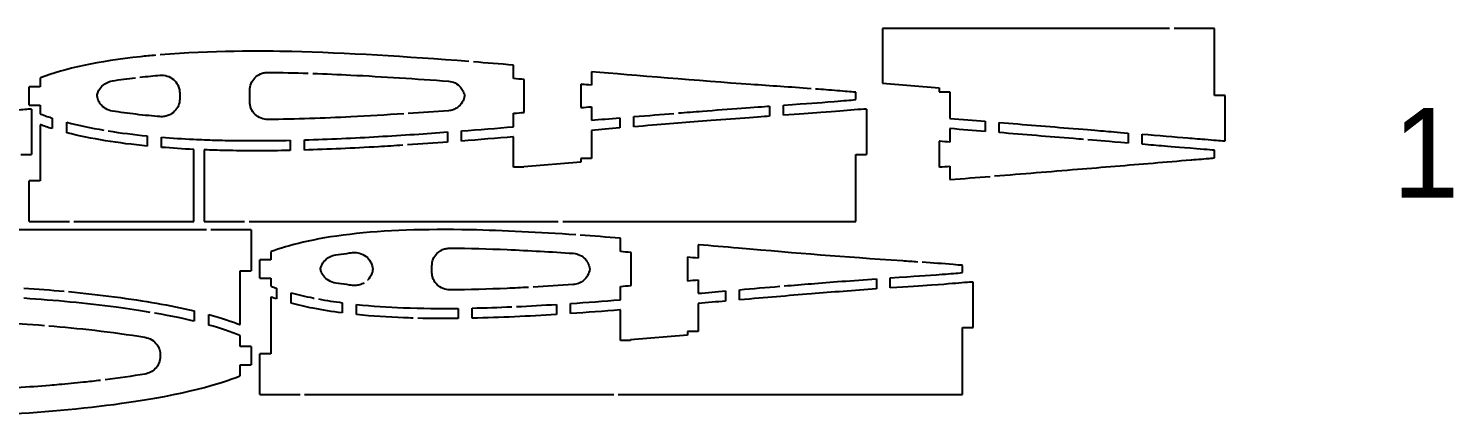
# Model space of a CAD drawing. Header units: millimetres. Extents: x -769 to 745, y -600 to 149.
# Drawn here: x 427 to 745, y -594 to -507.8 of the extents above; entities that cross this region are included whole.
import ezdxf

# ---------------------------------------------------------------- set-up
doc = ezdxf.new("R2010")
doc.units = ezdxf.units.MM
doc.header["$MEASUREMENT"] = 0

msp = doc.modelspace()

# ---------------------------------------------------------------- linework, layer by layer
for p, q in [((681.65, -507.75), (617.56, -507.75)), ((617.56, -507.75), (617.56, -520)), ((691.65, -507.75), (682.65, -507.75)), ((691.65, -522.75), (691.65, -507.75)), ((535.28, -518.95), (535.28, -515.94)), ((552.62, -517.4), (552.62, -520.42)), ((427.16, -524.88), (427.16, -520.76)), ((429.66, -520.76), (427.16, -520.76)), ((429.66, -518.8), (429.66, -520.76)), ((476.41, -524.15), (476.41, -521.5)), ((537.66, -526.5), (537.66, -519.15)), ((550.24, -520.21), (550.24, -525.43)), ((617.56, -520), (630.26, -521.04)), ((630.26, -521.04), (630.26, -521.87)), ((460.76, -522.13), (460.76, -523.52)), ((611.63, -523.65), (611.63, -522)), ((630.26, -521.87), (632.64, -521.87)), ((632.64, -521.87), (632.64, -527.85)), ((694.03, -522.75), (691.65, -522.75)), ((694.03, -532.88), (694.03, -522.75)), ((427.16, -524.88), (429.66, -524.88)), ((427.66, -525.76), (427.66, -535.88)), ((429.66, -524.88), (429.66, -526.84)), ((432.3, -527.77), (432.3, -530.13)), ((535.28, -529.7), (535.28, -526.69)), ((552.62, -525.23), (552.62, -528.24)), ((558.96, -527.71), (558.96, -529.98)), ((562.08, -529.72), (562.08, -527.45)), ((592.39, -525.1), (592.39, -527.36)), ((595.51, -527.14), (595.51, -524.87)), ((614.01, -525.76), (614.01, -535.88)), ((429.66, -529.25), (429.66, -541.76)), ((435.57, -531.04), (435.57, -528.71)), ((520.55, -530.87), (520.55, -533.13)), ((523.67, -532.9), (523.67, -530.63)), ((552.62, -530.51), (552.62, -536.76)), ((632.64, -530.12), (632.64, -533.13)), ((640.54, -528.49), (640.54, -530.76)), ((643.66, -531.01), (643.66, -528.75)), ((453.5, -531.74), (453.5, -534.02)), ((456.7, -534.3), (456.7, -532.03)), ((485.42, -532.73), (485.42, -535)), ((488.58, -534.91), (488.58, -532.65)), ((535.28, -538.76), (535.28, -531.97)), ((630.26, -532.93), (630.26, -538.7)), ((672.41, -531.1), (672.41, -533.37)), ((675.53, -533.62), (675.53, -531.35)), ((425.28, -535.88), (427.66, -535.88)), ((463.93, -550.88), (463.93, -534.77)), ((466.25, -534.87), (466.25, -550.88)), ((550.24, -536.76), (550.24, -537.6)), ((552.62, -536.76), (550.24, -536.76)), ((611.63, -535.88), (614.01, -535.88)), ((611.63, -550.88), (611.63, -535.88)), ((691.65, -536.67), (691.65, -534.95)), ((537.54, -538.76), (535.28, -538.76)), ((550.24, -537.6), (537.54, -538.64)), ((537.54, -538.64), (537.54, -538.76)), ((632.64, -538.5), (632.64, -541.51)), ((427.16, -550.88), (427.16, -541.76)), ((429.66, -541.76), (427.16, -541.76)), ((466.74, -552.76), (412.67, -552.76)), ((427.16, -550.88), (436.16, -550.88)), ((437.16, -550.88), (463.93, -550.88)), ((466.25, -550.88), (475.25, -550.88)), ((476.74, -552.76), (467.74, -552.76)), ((476.25, -550.88), (545.25, -550.88)), ((476.74, -552.76), (476.74, -561.88)), ((546.25, -550.88), (611.63, -550.88)), ((559.1, -557.6), (559.1, -554.59)), ((576.45, -556.04), (576.45, -559.06)), ((481.13, -559.41), (478.62, -559.41)), ((478.62, -563.53), (478.62, -559.41)), ((481.13, -557.62), (481.13, -559.41)), ((561.49, -565.16), (561.49, -557.79)), ((574.07, -558.85), (574.07, -564.1)), ((474.23, -573.9), (474.23, -561.88)), ((474.23, -561.88), (476.74, -561.88)), ((517.05, -562.2), (517.05, -560.75)), ((635.45, -562.29), (635.45, -560.66)), ((478.62, -563.53), (481.13, -563.53)), ((481.13, -563.53), (481.13, -565.33)), ((482.35, -565.77), (482.35, -568.15)), ((559.1, -568.36), (559.1, -565.35)), ((576.45, -563.89), (576.45, -566.9)), ((616.22, -563.66), (616.22, -565.92)), ((619.34, -565.71), (619.34, -563.45)), ((637.84, -574.53), (637.84, -564.41)), ((481.13, -567.74), (481.13, -580.41)), ((485.62, -569.11), (485.62, -566.77)), ((497.05, -569), (497.05, -571.29)), ((547.97, -571.43), (547.97, -569.17)), ((576.45, -569.17), (576.45, -575.41)), ((582.57, -566.37), (582.57, -568.64)), ((585.69, -568.37), (585.69, -566.1)), ((463.97, -570.84), (463.97, -573.14)), ((467.23, -573.99), (467.23, -571.66)), ((500.25, -571.66), (500.25, -569.38)), ((522.87, -570.26), (522.87, -572.52)), ((526.03, -572.47), (526.03, -570.2)), ((544.85, -569.37), (544.85, -571.64)), ((559.1, -577.41), (559.1, -570.62)), ((576.45, -575.41), (574.07, -575.41)), ((574.07, -575.41), (574.07, -576.25)), ((635.45, -589.53), (635.45, -574.53)), ((635.45, -574.53), (637.84, -574.53)), ((474.23, -578.76), (474.23, -576.32)), ((561.37, -577.41), (559.1, -577.41)), ((574.07, -576.25), (561.37, -577.29)), ((561.37, -577.29), (561.37, -577.41)), ((456.42, -580.6), (456.42, -581.05)), ((476.74, -578.76), (474.23, -578.76)), ((476.74, -578.76), (476.74, -582.88)), ((481.13, -580.41), (478.62, -580.41)), ((478.62, -589.53), (478.62, -580.41)), ((474.23, -585.33), (474.23, -582.88)), ((474.23, -582.88), (476.74, -582.88)), ((478.62, -589.53), (487.62, -589.53)), ((488.62, -589.53), (557.62, -589.53)), ((558.62, -589.53), (635.45, -589.53))]:
    msp.add_line(p, q)
for points, knots in [([(455.4, -513.73), (454.27, -513.83), (453.13, -513.94), (452.01, -514.06), (442.68, -515.07), (435.05, -516.73), (429.7, -518.79), (429.69, -518.79), (429.68, -518.8), (429.66, -518.8)], [23.175731, 23.175731, 23.175731, 23.175731, 23.616206, 23.616206, 23.616206, 27.257589, 27.257589, 27.257589, 27.266336, 27.266336, 27.266336, 27.266336]), ([(525.31, -515.14), (511.29, -514.06), (497.86, -513.2), (485.76, -512.93), (479.23, -512.78), (467.87, -512.69), (456.4, -513.64)], [10.31506, 10.31506, 10.31506, 10.31506, 18.585002, 18.585002, 18.585002, 23.046587, 23.046587, 23.046587, 23.046587]), ([(456.36, -518.2), (456.9, -518.15), (457.44, -518.21), (457.95, -518.37), (458.47, -518.54), (458.94, -518.8), (459.35, -519.14), (459.75, -519.48), (460.08, -519.89), (460.32, -520.35), (460.47, -520.62), (460.58, -520.92), (460.65, -521.22), (460.72, -521.52), (460.76, -521.82), (460.76, -522.13)], [0, 0, 0, 0, 0.1643373, 0.1643373, 0.1643373, 0.3275323, 0.3275323, 0.3275323, 0.4867574, 0.4867574, 0.4867574, 0.5811918, 0.5811918, 0.5811918, 0.6753306, 0.6753306, 0.6753306, 0.6753306]), ([(476.41, -521.5), (476.41, -521), (476.51, -520.5), (476.7, -520.03), (476.89, -519.56), (477.18, -519.14), (477.53, -518.77), (477.89, -518.4), (478.33, -518.11), (478.8, -517.9), (479.06, -517.79), (479.34, -517.7), (479.62, -517.65), (479.9, -517.59), (480.18, -517.56), (480.47, -517.57)], [0, 0, 0, 0, 0.1533357, 0.1533357, 0.1533357, 0.3080533, 0.3080533, 0.3080533, 0.4658953, 0.4658953, 0.4658953, 0.5525105, 0.5525105, 0.5525105, 0.6392846, 0.6392846, 0.6392846, 0.6392846]), ([(490.46, -517.79), (493.33, -517.89), (496.17, -518.01), (498.96, -518.15), (506.13, -518.51), (513.55, -519), (520.74, -519.53)], [1.390129, 1.390129, 1.390129, 1.390129, 2.234154, 2.234154, 2.234154, 4.405959, 4.405959, 4.405959, 4.405959]), ([(535.28, -515.94), (535.26, -515.94), (535.24, -515.94), (535.22, -515.94), (532.23, -515.69), (529.25, -515.45), (526.3, -515.22)], [8.3726, 8.3726, 8.3726, 8.3726, 8.383247, 8.383247, 8.383247, 10.119217, 10.119217, 10.119217, 10.119217]), ([(601.66, -521.21), (597.01, -520.86), (592.61, -520.57), (588.22, -520.26), (576.75, -519.43), (562.05, -518.21), (552.68, -517.41), (552.66, -517.41), (552.64, -517.41), (552.62, -517.4)], [1.222159, 1.222159, 1.222159, 1.222159, 2.38255, 2.38255, 2.38255, 5.417999, 5.417999, 5.417999, 5.425026, 5.425026, 5.425026, 5.425026]), ([(442.34, -522.82), (442.38, -522.51), (442.47, -522.2), (442.59, -521.9), (442.78, -521.43), (443.06, -521.01), (443.41, -520.65), (443.72, -520.33), (444.08, -520.06), (444.48, -519.86), (444.88, -519.65), (445.31, -519.51), (445.76, -519.44)], [0.0515407, 0.0515407, 0.0515407, 0.0515407, 0.149589, 0.149589, 0.149589, 0.3026007, 0.3026007, 0.3026007, 0.4382996, 0.4382996, 0.4382996, 0.5755546, 0.5755546, 0.5755546, 0.5755546]), ([(520.74, -519.53), (521.25, -519.57), (521.76, -519.7), (522.22, -519.93), (522.68, -520.16), (523.09, -520.48), (523.42, -520.87), (523.67, -521.14), (523.87, -521.45), (524.02, -521.78), (524.18, -522.11), (524.29, -522.46), (524.35, -522.82)], [0, 0, 0, 0, 0.1566047, 0.1566047, 0.1566047, 0.3130708, 0.3130708, 0.3130708, 0.4250632, 0.4250632, 0.4250632, 0.5360544, 0.5360544, 0.5360544, 0.5360544]), ([(537.66, -519.15), (537.64, -519.15), (537.62, -519.15), (537.6, -519.15), (536.82, -519.08), (536.05, -519.02), (535.28, -518.95)], [4.5786205, 4.5786205, 4.5786205, 4.5786205, 4.5845912, 4.5845912, 4.5845912, 4.8379626, 4.8379626, 4.8379626, 4.8379626]), ([(552.62, -520.42), (551.82, -520.35), (551.08, -520.29), (550.56, -520.24), (550.47, -520.23), (550.38, -520.23), (550.3, -520.22), (550.28, -520.22), (550.26, -520.21), (550.24, -520.21)], [3.9153511, 3.9153511, 3.9153511, 3.9153511, 4.17793, 4.17793, 4.17793, 4.2235695, 4.2235695, 4.2235695, 4.2354356, 4.2354356, 4.2354356, 4.2354356]), ([(611.63, -522), (611.61, -522), (611.59, -522), (611.57, -521.99), (610.42, -521.91), (609.22, -521.81), (607.46, -521.66), (605.82, -521.53), (604.22, -521.4), (602.65, -521.28)], [0.3238735, 0.3238735, 0.3238735, 0.3238735, 0.3306237, 0.3306237, 0.3306237, 0.7497284, 0.7497284, 0.7497284, 1.1393897, 1.1393897, 1.1393897, 1.1393897]), ([(445.76, -526.2), (445.21, -526.12), (444.68, -525.92), (444.2, -525.63), (443.75, -525.35), (443.35, -524.99), (443.03, -524.55), (442.8, -524.23), (442.62, -523.87), (442.49, -523.49), (442.42, -523.27), (442.37, -523.05), (442.34, -522.82)], [0, 0, 0, 0, 0.1698167, 0.1698167, 0.1698167, 0.333173, 0.333173, 0.333173, 0.4552889, 0.4552889, 0.4552889, 0.5249255, 0.5249255, 0.5249255, 0.5249255]), ([(460.76, -523.52), (460.76, -524.02), (460.66, -524.51), (460.47, -524.98), (460.28, -525.45), (460, -525.88), (459.64, -526.24), (459.28, -526.61), (458.84, -526.91), (458.36, -527.12), (458.05, -527.26), (457.72, -527.36), (457.38, -527.41), (457.04, -527.47), (456.7, -527.48), (456.36, -527.45)], [0, 0, 0, 0, 0.1525669, 0.1525669, 0.1525669, 0.3075385, 0.3075385, 0.3075385, 0.4668077, 0.4668077, 0.4668077, 0.5706761, 0.5706761, 0.5706761, 0.6746848, 0.6746848, 0.6746848, 0.6746848]), ([(480.47, -528.08), (479.93, -528.09), (479.4, -527.99), (478.91, -527.79), (478.42, -527.59), (477.97, -527.31), (477.59, -526.94), (477.22, -526.58), (476.93, -526.15), (476.73, -525.68), (476.62, -525.44), (476.54, -525.18), (476.49, -524.93), (476.44, -524.67), (476.41, -524.41), (476.41, -524.15)], [0, 0, 0, 0, 0.1623822, 0.1623822, 0.1623822, 0.3228793, 0.3228793, 0.3228793, 0.4799978, 0.4799978, 0.4799978, 0.5599358, 0.5599358, 0.5599358, 0.6397737, 0.6397737, 0.6397737, 0.6397737]), ([(524.35, -522.82), (524.26, -523.33), (524.08, -523.81), (523.82, -524.24), (523.55, -524.68), (523.2, -525.06), (522.79, -525.37), (522.49, -525.58), (522.16, -525.76), (521.82, -525.89), (521.47, -526.01), (521.11, -526.09), (520.74, -526.12)], [0.0009768, 0.0009768, 0.0009768, 0.0009768, 0.1561003, 0.1561003, 0.1561003, 0.3123289, 0.3123289, 0.3123289, 0.4246593, 0.4246593, 0.4246593, 0.5370092, 0.5370092, 0.5370092, 0.5370092]), ([(595.51, -524.87), (601.44, -524.45), (602.72, -524.37), (606.82, -524.04), (609.06, -523.86), (610.27, -523.75), (611.57, -523.65), (611.59, -523.65), (611.61, -523.65), (611.63, -523.65)], [0.071415, 0.071415, 0.071415, 0.071415, 1.965195, 1.965195, 1.965195, 3.001052, 3.001052, 3.001052, 3.015885, 3.015885, 3.015885, 3.015885]), ([(427.66, -525.76), (427.64, -525.76), (427.61, -525.76), (427.59, -525.76), (426.85, -525.81), (425.63, -525.9), (424.33, -526), (421.37, -526.22), (419.1, -526.45), (409.16, -527.19)], [0.0329925, 0.0329925, 0.0329925, 0.0329925, 0.0367632, 0.0367632, 0.0367632, 0.1673373, 0.1673373, 0.1673373, 0.4641221, 0.4641221, 0.4641221, 0.4641221]), ([(429.66, -526.84), (429.68, -526.85), (429.69, -526.85), (429.7, -526.86), (430.73, -527.25), (431.65, -527.56), (432.3, -527.77)], [0.3387486, 0.3387486, 0.3387486, 0.3387486, 0.3434066, 0.3434066, 0.3434066, 0.7177198, 0.7177198, 0.7177198, 0.7177198]), ([(456.36, -527.45), (454.8, -527.32), (452.99, -527.15), (451, -526.92), (449.26, -526.72), (447.5, -526.48), (445.76, -526.2)], [0.3187718, 0.3187718, 0.3187718, 0.3187718, 0.5833486, 0.5833486, 0.5833486, 0.8145357, 0.8145357, 0.8145357, 0.8145357]), ([(510.77, -526.81), (506.81, -527.07), (502.85, -527.3), (498.96, -527.5), (492.93, -527.8), (486.63, -528.02), (480.47, -528.08)], [1.343035, 1.343035, 1.343035, 1.343035, 2.501896, 2.501896, 2.501896, 4.298444, 4.298444, 4.298444, 4.298444]), ([(535.28, -526.69), (536.09, -526.63), (536.91, -526.56), (537.6, -526.5), (537.62, -526.5), (537.64, -526.5), (537.66, -526.5)], [1.21031233, 1.21031233, 1.21031233, 1.21031233, 1.30408894, 1.30408894, 1.30408894, 1.306581, 1.306581, 1.306581, 1.306581]), ([(550.24, -525.43), (550.26, -525.43), (550.28, -525.43), (550.3, -525.43), (551.12, -525.36), (551.78, -525.3), (552.5, -525.24), (552.54, -525.24), (552.58, -525.24), (552.62, -525.23)], [1.3007472, 1.3007472, 1.3007472, 1.3007472, 1.3127786, 1.3127786, 1.3127786, 1.7669989, 1.7669989, 1.7669989, 1.792173, 1.792173, 1.792173, 1.792173]), ([(552.62, -528.24), (552.64, -528.24), (552.66, -528.24), (552.68, -528.24), (554.64, -528.07), (556.73, -527.89), (558.96, -527.71)], [3.3070063, 3.3070063, 3.3070063, 3.3070063, 3.3133852, 3.3133852, 3.3133852, 3.8903735, 3.8903735, 3.8903735, 3.8903735]), ([(592.39, -527.36), (589.9, -527.53), (582.45, -528.08), (577.39, -528.47), (572.42, -528.86), (567.95, -529.23), (562.08, -529.72)], [0.0394949, 0.0394949, 0.0394949, 0.0394949, 0.3156307, 0.3156307, 0.3156307, 0.5866444, 0.5866444, 0.5866444, 0.5866444]), ([(572.04, -526.63), (573.81, -526.49), (575.56, -526.35), (577.39, -526.21), (583.12, -525.76), (589.94, -525.27), (592.39, -525.1)], [1.327439, 1.327439, 1.327439, 1.327439, 1.992835, 1.992835, 1.992835, 4.079169, 4.079169, 4.079169, 4.079169]), ([(614.01, -525.76), (613.99, -525.76), (613.96, -525.76), (613.94, -525.76), (613.35, -525.8), (612.38, -525.86), (611.27, -525.94), (609.3, -526.09), (607.12, -526.3), (603.85, -526.54), (601.38, -526.73), (598.84, -526.9), (595.51, -527.14)], [0.0264453, 0.0264453, 0.0264453, 0.0264453, 0.0291008, 0.0291008, 0.0291008, 0.1031338, 0.1031338, 0.1031338, 0.2354883, 0.2354883, 0.2354883, 0.3349906, 0.3349906, 0.3349906, 0.3349906]), ([(632.64, -527.85), (632.66, -527.85), (632.68, -527.85), (632.7, -527.85), (635.31, -528.07), (637.93, -528.28), (640.54, -528.49)], [1.557831, 1.557831, 1.557831, 1.557831, 1.5633611, 1.5633611, 1.5633611, 2.3501345, 2.3501345, 2.3501345, 2.3501345]), ([(432.3, -530.13), (431.32, -529.83), (430.48, -529.54), (429.74, -529.28), (429.72, -529.27), (429.69, -529.26), (429.66, -529.25)], [0.0149251, 0.0149251, 0.0149251, 0.0149251, 0.3277649, 0.3277649, 0.3277649, 0.3391789, 0.3391789, 0.3391789, 0.3391789]), ([(453.5, -534.02), (450.27, -533.7), (447.2, -533.31), (444.19, -532.82), (441.15, -532.32), (438.38, -531.75), (435.57, -531.04)], [0.069098, 0.069098, 0.069098, 0.069098, 1.048958, 1.048958, 1.048958, 2.035285, 2.035285, 2.035285, 2.035285]), ([(488.58, -532.65), (493.92, -532.49), (499.75, -532.21), (505.1, -531.9), (510.46, -531.59), (515.97, -531.21), (520.55, -530.87)], [0.086967, 0.086967, 0.086967, 0.086967, 1.674482, 1.674482, 1.674482, 3.262042, 3.262042, 3.262042, 3.262042]), ([(523.67, -530.63), (527.49, -530.34), (531.6, -530.01), (535.22, -529.71), (535.24, -529.71), (535.26, -529.71), (535.28, -529.7)], [0.224903, 0.224903, 0.224903, 0.224903, 1.325235, 1.325235, 1.325235, 1.330813, 1.330813, 1.330813, 1.330813]), ([(558.96, -529.98), (556.74, -530.16), (554.67, -530.34), (552.67, -530.51), (552.65, -530.51), (552.64, -530.51), (552.62, -530.51)], [0.1582335, 0.1582335, 0.1582335, 0.1582335, 0.849829, 0.849829, 0.849829, 0.856164, 0.856164, 0.856164, 0.856164]), ([(640.54, -530.76), (637.93, -530.55), (635.32, -530.33), (632.71, -530.12), (632.69, -530.12), (632.66, -530.12), (632.64, -530.12)], [0.1096252, 0.1096252, 0.1096252, 0.1096252, 0.8954161, 0.8954161, 0.8954161, 0.9019252, 0.9019252, 0.9019252, 0.9019252]), ([(643.66, -528.75), (649.16, -529.19), (654.65, -529.64), (660.15, -530.09), (666.88, -530.64), (667.27, -530.67), (672.41, -531.1)], [0.049533, 0.049533, 0.049533, 0.049533, 1.703749, 1.703749, 1.703749, 3.731319, 3.731319, 3.731319, 3.731319]), ([(662.45, -532.55), (661.79, -532.49), (661.06, -532.43), (660.2, -532.36), (654.69, -531.91), (649.17, -531.46), (643.66, -531.01)], [1.710966, 1.710966, 1.710966, 1.710966, 2.001869, 2.001869, 2.001869, 3.871007, 3.871007, 3.871007, 3.871007]), ([(466.31, -532.6), (467.86, -532.66), (469.39, -532.71), (470.9, -532.74), (475.33, -532.83), (480.06, -532.84), (485.42, -532.73)], [1.020678, 1.020678, 1.020678, 1.020678, 1.482607, 1.482607, 1.482607, 2.838741, 2.838741, 2.838741, 2.838741]), ([(510.58, -533.83), (508.77, -533.95), (506.95, -534.06), (505.14, -534.17), (499.51, -534.49), (493.75, -534.76), (488.58, -534.91)], [1.13492, 1.13492, 1.13492, 1.13492, 1.617432, 1.617432, 1.617432, 3.118635, 3.118635, 3.118635, 3.118635]), ([(535.28, -531.97), (535.25, -531.97), (535.23, -531.97), (535.21, -531.98), (531.63, -532.27), (527.52, -532.6), (523.67, -532.9)], [2.7408097, 2.7408097, 2.7408097, 2.7408097, 2.7461288, 2.7461288, 2.7461288, 3.6270354, 3.6270354, 3.6270354, 3.6270354]), ([(632.64, -533.13), (631.92, -533.07), (631.14, -533), (630.33, -532.94), (630.31, -532.94), (630.28, -532.93), (630.26, -532.93)], [0.0203277, 0.0203277, 0.0203277, 0.0203277, 0.2334925, 0.2334925, 0.2334925, 0.2391297, 0.2391297, 0.2391297, 0.2391297]), ([(675.53, -531.35), (679.14, -531.66), (682.84, -531.96), (685.75, -532.2), (686.68, -532.28), (689.26, -532.49), (689.51, -532.51), (691.68, -532.69), (692.64, -532.77), (693.97, -532.87), (693.99, -532.88), (694.01, -532.88), (694.03, -532.88)], [0.022505, 0.022505, 0.022505, 0.022505, 1.108237, 1.108237, 1.108237, 1.458374, 1.458374, 1.458374, 4.48275, 4.48275, 4.48275, 4.532154, 4.532154, 4.532154, 4.532154]), ([(691.65, -534.95), (691.63, -534.95), (691.61, -534.95), (691.6, -534.95), (691, -534.9), (690.28, -534.84), (689.3, -534.76), (680.25, -534.02), (679.45, -533.95), (675.53, -533.62)], [0.342321, 0.342321, 0.342321, 0.342321, 0.348539, 0.348539, 0.348539, 0.551056, 0.551056, 0.551056, 2.41449, 2.41449, 2.41449, 2.41449]), ([(463.93, -534.77), (463.91, -534.77), (463.89, -534.77), (463.87, -534.77), (461.47, -534.65), (459.1, -534.5), (456.7, -534.3)], [2.446366, 2.446366, 2.446366, 2.446366, 2.453128, 2.453128, 2.453128, 3.3069141, 3.3069141, 3.3069141, 3.3069141]), ([(485.42, -535), (480.27, -535.11), (475.45, -535.1), (470.85, -535.01), (469.31, -534.97), (467.8, -534.93), (466.31, -534.87), (466.29, -534.87), (466.27, -534.87), (466.25, -534.87)], [0.08727, 0.08727, 0.08727, 0.08727, 1.644435, 1.644435, 1.644435, 2.165663, 2.165663, 2.165663, 2.172955, 2.172955, 2.172955, 2.172955]), ([(642.61, -540.7), (648.78, -540.2), (654.95, -539.69), (661.12, -539.19), (666.74, -538.73), (672.35, -538.27), (677.96, -537.8), (680.79, -537.57), (683.62, -537.33), (686.45, -537.1), (686.69, -537.08), (689.58, -536.84), (690.07, -536.8), (690.65, -536.76), (691.15, -536.72), (691.6, -536.68), (691.61, -536.68), (691.63, -536.68), (691.65, -536.67)], [2.557208, 2.557208, 2.557208, 2.557208, 4.414756, 4.414756, 4.414756, 6.103882, 6.103882, 6.103882, 6.956086, 6.956086, 6.956086, 7.028724, 7.028724, 7.028724, 7.113456, 7.113456, 7.113456, 7.116945, 7.116945, 7.116945, 7.116945]), ([(630.26, -538.7), (630.28, -538.69), (630.31, -538.69), (630.33, -538.69), (631.14, -538.62), (631.92, -538.56), (632.64, -538.5)], [1.0616273, 1.0616273, 1.0616273, 1.0616273, 1.0670033, 1.0670033, 1.0670033, 1.2702915, 1.2702915, 1.2702915, 1.2702915]), ([(632.64, -541.51), (632.66, -541.51), (632.69, -541.51), (632.71, -541.51), (635.68, -541.26), (638.64, -541.02), (641.61, -540.78)], [1.5572072, 1.5572072, 1.5572072, 1.5572072, 1.5637164, 1.5637164, 1.5637164, 2.4572076, 2.4572076, 2.4572076, 2.4572076]), ([(549.13, -553.85), (540.95, -553.29), (533.06, -552.88), (525.58, -552.73), (515.45, -552.53), (506.56, -552.81), (498.74, -553.73), (490.6, -554.68), (484.95, -556.18), (481.16, -557.6), (481.15, -557.61), (481.14, -557.61), (481.13, -557.62)], [6.114228, 6.114228, 6.114228, 6.114228, 7.738289, 7.738289, 7.738289, 9.939448, 9.939448, 9.939448, 12.231198, 12.231198, 12.231198, 12.239072, 12.239072, 12.239072, 12.239072]), ([(559.1, -554.59), (559.09, -554.59), (559.07, -554.59), (559.05, -554.59), (556.04, -554.35), (553.07, -554.13), (550.13, -553.92)], [5.4628532, 5.4628532, 5.4628532, 5.4628532, 5.4664223, 5.4664223, 5.4664223, 6.0483066, 6.0483066, 6.0483066, 6.0483066]), ([(625.48, -559.91), (624.35, -559.83), (623.23, -559.76), (622.1, -559.68), (608.18, -558.76), (599.33, -558.02), (585.43, -556.82), (582.44, -556.57), (579.47, -556.31), (576.51, -556.05), (576.49, -556.05), (576.47, -556.05), (576.45, -556.04)], [1.001769, 1.001769, 1.001769, 1.001769, 1.211752, 1.211752, 1.211752, 3.801322, 3.801322, 3.801322, 4.357293, 4.357293, 4.357293, 4.361379, 4.361379, 4.361379, 4.361379]), ([(492.17, -561.47), (492.22, -561.24), (492.28, -561.01), (492.38, -560.78), (492.57, -560.32), (492.85, -559.9), (493.2, -559.54), (493.51, -559.21), (493.88, -558.95), (494.28, -558.74), (494.68, -558.54), (495.12, -558.4), (495.57, -558.33)], [0.0762714, 0.0762714, 0.0762714, 0.0762714, 0.149589, 0.149589, 0.149589, 0.302601, 0.302601, 0.302601, 0.4393813, 0.4393813, 0.4393813, 0.5777338, 0.5777338, 0.5777338, 0.5777338]), ([(495.57, -558.33), (496.4, -558.2), (497.24, -558.08), (498.07, -557.98), (498.48, -557.92), (498.9, -557.87), (499.31, -557.82)], [0.3560688, 0.3560688, 0.3560688, 0.3560688, 0.6074864, 0.6074864, 0.6074864, 0.7336883, 0.7336883, 0.7336883, 0.7336883]), ([(499.31, -557.82), (499.85, -557.76), (500.39, -557.8), (500.91, -557.95), (501.43, -558.09), (501.92, -558.34), (502.34, -558.67), (502.75, -558.99), (503.1, -559.39), (503.36, -559.85), (503.52, -560.14), (503.64, -560.45), (503.73, -560.77), (503.79, -561), (503.83, -561.23), (503.85, -561.47)], [0, 0, 0, 0, 0.1642599, 0.1642599, 0.1642599, 0.3277501, 0.3277501, 0.3277501, 0.4874598, 0.4874598, 0.4874598, 0.5887022, 0.5887022, 0.5887022, 0.6615103, 0.6615103, 0.6615103, 0.6615103]), ([(517.05, -560.75), (517.05, -560.25), (517.14, -559.75), (517.33, -559.28), (517.53, -558.81), (517.81, -558.38), (518.17, -558.02), (518.53, -557.65), (518.96, -557.36), (519.44, -557.15), (519.7, -557.04), (519.97, -556.95), (520.24, -556.9), (520.52, -556.84), (520.8, -556.81), (521.08, -556.81)], [0, 0, 0, 0, 0.1533359, 0.1533359, 0.1533359, 0.3080575, 0.3080575, 0.3080575, 0.4659047, 0.4659047, 0.4659047, 0.5517112, 0.5517112, 0.5517112, 0.637674, 0.637674, 0.637674, 0.637674]), ([(521.08, -556.81), (525.34, -556.84), (529.64, -556.96), (533.84, -557.14), (538.72, -557.35), (543.7, -557.64), (548.6, -557.97)], [0.407578, 0.407578, 0.407578, 0.407578, 1.671973, 1.671973, 1.671973, 3.141279, 3.141279, 3.141279, 3.141279]), ([(548.6, -557.97), (549.11, -558.01), (549.61, -558.14), (550.07, -558.37), (550.53, -558.6), (550.95, -558.91), (551.29, -559.3), (551.55, -559.6), (551.77, -559.94), (551.94, -560.31), (552.1, -560.68), (552.2, -561.07), (552.25, -561.47)], [0, 0, 0, 0, 0.1566083, 0.1566083, 0.1566083, 0.31308, 0.31308, 0.31308, 0.4363916, 0.4363916, 0.4363916, 0.5590129, 0.5590129, 0.5590129, 0.5590129]), ([(561.49, -557.79), (561.47, -557.79), (561.45, -557.79), (561.43, -557.78), (560.66, -557.72), (559.89, -557.66), (559.1, -557.6)], [5.2814214, 5.2814214, 5.2814214, 5.2814214, 5.2878773, 5.2878773, 5.2878773, 5.5582729, 5.5582729, 5.5582729, 5.5582729]), ([(576.45, -559.06), (575.65, -558.99), (574.88, -558.92), (574.13, -558.85), (574.11, -558.85), (574.09, -558.85), (574.07, -558.85)], [5.196247, 5.196247, 5.196247, 5.196247, 5.5921821, 5.5921821, 5.5921821, 5.6036804, 5.6036804, 5.6036804, 5.6036804]), ([(495.57, -564.62), (495.02, -564.53), (494.49, -564.34), (494.01, -564.05), (493.55, -563.78), (493.15, -563.41), (492.83, -562.98), (492.59, -562.65), (492.41, -562.29), (492.28, -561.91), (492.24, -561.76), (492.2, -561.62), (492.17, -561.47)], [0, 0, 0, 0, 0.1698679, 0.1698679, 0.1698679, 0.3333294, 0.3333294, 0.3333294, 0.4564707, 0.4564707, 0.4564707, 0.5023824, 0.5023824, 0.5023824, 0.5023824]), ([(503.85, -561.47), (503.82, -561.88), (503.72, -562.28), (503.57, -562.66), (503.38, -563.13), (503.09, -563.56), (502.74, -563.92), (502.74, -563.92), (502.74, -563.92), (502.74, -563.92)], [0.0280712, 0.0280712, 0.0280712, 0.0280712, 0.1525776, 0.1525776, 0.1525776, 0.3076016, 0.3076016, 0.3076016, 0.3076761, 0.3076761, 0.3076761, 0.3076761]), ([(521.08, -566.13), (520.55, -566.13), (520.02, -566.03), (519.53, -565.83), (519.04, -565.64), (518.59, -565.34), (518.22, -564.98), (517.85, -564.61), (517.56, -564.18), (517.35, -563.71), (517.25, -563.47), (517.18, -563.22), (517.12, -562.97), (517.07, -562.71), (517.05, -562.46), (517.05, -562.2)], [0, 0, 0, 0, 0.1623778, 0.1623778, 0.1623778, 0.3228513, 0.3228513, 0.3228513, 0.479942, 0.479942, 0.479942, 0.559101, 0.559101, 0.559101, 0.6381624, 0.6381624, 0.6381624, 0.6381624]), ([(552.25, -561.47), (552.19, -561.98), (552.04, -562.47), (551.8, -562.92), (551.55, -563.37), (551.22, -563.77), (550.82, -564.09), (550.51, -564.35), (550.16, -564.56), (549.78, -564.7), (549.4, -564.85), (549, -564.94), (548.6, -564.97)], [0.0006622, 0.0006622, 0.0006622, 0.0006622, 0.1560924, 0.1560924, 0.1560924, 0.3122992, 0.3122992, 0.3122992, 0.435963, 0.435963, 0.435963, 0.5596513, 0.5596513, 0.5596513, 0.5596513]), ([(619.34, -563.45), (625.13, -563.06), (627.14, -562.95), (630.9, -562.66), (632.93, -562.5), (634.06, -562.39), (635.4, -562.29), (635.42, -562.29), (635.44, -562.29), (635.45, -562.29)], [0.018945, 0.018945, 0.018945, 0.018945, 1.785278, 1.785278, 1.785278, 2.736812, 2.736812, 2.736812, 2.749899, 2.749899, 2.749899, 2.749899]), ([(635.45, -560.66), (635.44, -560.66), (635.42, -560.65), (635.4, -560.65), (634.87, -560.61), (634.23, -560.56), (633.36, -560.49), (631.07, -560.29), (628.78, -560.13), (626.48, -559.97)], [0.3450381, 0.3450381, 0.3450381, 0.3450381, 0.3507545, 0.3507545, 0.3507545, 0.5130777, 0.5130777, 0.5130777, 0.9399046, 0.9399046, 0.9399046, 0.9399046]), ([(481.13, -565.33), (481.14, -565.33), (481.15, -565.34), (481.16, -565.34), (481.56, -565.49), (481.96, -565.63), (482.35, -565.77)], [0.3187168, 0.3187168, 0.3187168, 0.3187168, 0.322808, 0.322808, 0.322808, 0.4477084, 0.4477084, 0.4477084, 0.4477084]), ([(499.31, -565.12), (498.9, -565.07), (498.48, -565.02), (498.07, -564.97), (497.24, -564.86), (496.4, -564.74), (495.57, -564.62)], [0.479296, 0.479296, 0.479296, 0.479296, 0.6110205, 0.6110205, 0.6110205, 0.87344, 0.87344, 0.87344, 0.87344]), ([(501.96, -564.54), (501.79, -564.64), (501.63, -564.73), (501.45, -564.8), (501.12, -564.95), (500.77, -565.05), (500.41, -565.1), (500.04, -565.16), (499.68, -565.16), (499.31, -565.12)], [0.4094204, 0.4094204, 0.4094204, 0.4094204, 0.466934, 0.466934, 0.466934, 0.5778805, 0.5778805, 0.5778805, 0.68894, 0.68894, 0.68894, 0.68894]), ([(538.61, -565.58), (537.02, -565.66), (535.42, -565.74), (533.84, -565.8), (529.64, -565.98), (525.34, -566.11), (521.08, -566.13)], [1.354803, 1.354803, 1.354803, 1.354803, 1.828014, 1.828014, 1.828014, 3.082881, 3.082881, 3.082881, 3.082881]), ([(559.1, -565.35), (559.89, -565.28), (560.66, -565.22), (561.43, -565.16), (561.45, -565.16), (561.47, -565.16), (561.49, -565.16)], [0.0468101, 0.0468101, 0.0468101, 0.0468101, 0.2826051, 0.2826051, 0.2826051, 0.2882348, 0.2882348, 0.2882348, 0.2882348]), ([(574.07, -564.1), (574.09, -564.09), (574.11, -564.09), (574.13, -564.09), (574.88, -564.03), (575.65, -563.96), (576.45, -563.89)], [0.028197, 0.028197, 0.028197, 0.028197, 0.0346698, 0.0346698, 0.0346698, 0.2575569, 0.2575569, 0.2575569, 0.2575569]), ([(616.22, -565.92), (611.19, -566.28), (606.36, -566.65), (601.72, -567.02), (596.32, -567.46), (591.7, -567.85), (585.69, -568.37)], [0.070475, 0.070475, 0.070475, 0.070475, 1.588508, 1.588508, 1.588508, 3.353276, 3.353276, 3.353276, 3.353276]), ([(595.66, -565.25), (597.69, -565.08), (599.72, -564.91), (601.73, -564.75), (605.78, -564.43), (610.89, -564.03), (616.22, -563.66)], [1.036227, 1.036227, 1.036227, 1.036227, 1.651658, 1.651658, 1.651658, 2.890193, 2.890193, 2.890193, 2.890193]), ([(637.84, -564.41), (637.82, -564.41), (637.8, -564.41), (637.77, -564.41), (637.37, -564.42), (636.84, -564.45), (635.91, -564.52), (634.13, -564.65), (632.98, -564.79), (628.51, -565.1), (626.09, -565.26), (623.32, -565.44), (619.34, -565.71)], [0.0419432, 0.0419432, 0.0419432, 0.0419432, 0.0471438, 0.0471438, 0.0471438, 0.150212, 0.150212, 0.150212, 0.3488499, 0.3488499, 0.3488499, 0.4565607, 0.4565607, 0.4565607, 0.4565607]), ([(454.17, -571.16), (451.97, -570.78), (449.45, -570.39), (446.59, -570.01), (439.82, -569.11), (432.94, -568.48), (425.98, -568.02)], [0.6159062, 0.6159062, 0.6159062, 0.6159062, 0.9059299, 0.9059299, 0.9059299, 1.5914164, 1.5914164, 1.5914164, 1.5914164]), ([(435.95, -566.53), (439.43, -566.86), (442.85, -567.24), (446.25, -567.69), (453.16, -568.59), (458.36, -569.52), (463.97, -570.84)], [1.072782, 1.072782, 1.072782, 1.072782, 2.169312, 2.169312, 2.169312, 4.398407, 4.398407, 4.398407, 4.398407]), ([(482.35, -568.15), (481.97, -568.03), (481.59, -567.9), (481.2, -567.76), (481.18, -567.76), (481.15, -567.75), (481.13, -567.74)], [0.0149117, 0.0149117, 0.0149117, 0.0149117, 0.1352385, 0.1352385, 0.1352385, 0.143615, 0.143615, 0.143615, 0.143615]), ([(485.62, -566.77), (487.21, -567.21), (488.83, -567.59), (490.47, -567.92), (490.57, -567.94), (490.68, -567.96), (490.78, -567.98)], [0.1725811, 0.1725811, 0.1725811, 0.1725811, 0.6616312, 0.6616312, 0.6616312, 0.6926151, 0.6926151, 0.6926151, 0.6926151]), ([(497.05, -571.29), (494.87, -571.01), (492.68, -570.66), (490.52, -570.24), (488.88, -569.91), (487.23, -569.54), (485.62, -569.11)], [0.064971, 0.064971, 0.064971, 0.064971, 0.724787, 0.724787, 0.724787, 1.227269, 1.227269, 1.227269, 1.227269]), ([(547.97, -569.17), (551.66, -568.92), (555.38, -568.65), (559.05, -568.36), (559.07, -568.36), (559.09, -568.36), (559.1, -568.36)], [0.200569, 0.200569, 0.200569, 0.200569, 1.302585, 1.302585, 1.302585, 1.308121, 1.308121, 1.308121, 1.308121]), ([(576.45, -566.9), (576.47, -566.9), (576.49, -566.9), (576.51, -566.9), (578.48, -566.72), (580.49, -566.55), (582.57, -566.37)], [3.0909191, 3.0909191, 3.0909191, 3.0909191, 3.0975801, 3.0975801, 3.0975801, 3.7016618, 3.7016618, 3.7016618, 3.7016618]), ([(582.57, -568.64), (580.59, -568.81), (578.55, -568.99), (576.5, -569.16), (576.48, -569.16), (576.47, -569.17), (576.45, -569.17)], [0.1456917, 0.1456917, 0.1456917, 0.1456917, 0.7336231, 0.7336231, 0.7336231, 0.7388658, 0.7388658, 0.7388658, 0.7388658]), ([(467.23, -571.66), (470.25, -572.48), (472.53, -573.24), (474.15, -573.87), (474.17, -573.88), (474.2, -573.89), (474.23, -573.9)], [0.012362, 0.012362, 0.012362, 0.012362, 0.9569413, 0.9569413, 0.9569413, 0.9727603, 0.9727603, 0.9727603, 0.9727603]), ([(500.25, -569.38), (503.72, -569.75), (507.23, -569.97), (510.67, -570.11), (514.73, -570.27), (518.84, -570.3), (522.87, -570.26)], [0.174641, 0.174641, 0.174641, 0.174641, 1.217499, 1.217499, 1.217499, 2.444608, 2.444608, 2.444608, 2.444608]), ([(512.87, -572.44), (512.15, -572.42), (511.43, -572.4), (510.71, -572.37), (507.24, -572.24), (503.72, -572.01), (500.25, -571.66)], [1.075876, 1.075876, 1.075876, 1.075876, 1.291629, 1.291629, 1.291629, 2.33083, 2.33083, 2.33083, 2.33083]), ([(544.85, -571.64), (541.75, -571.83), (538.6, -572), (535.48, -572.15), (532.34, -572.29), (529.18, -572.4), (526.03, -572.47)], [0.209977, 0.209977, 0.209977, 0.209977, 1.133628, 1.133628, 1.133628, 2.061913, 2.061913, 2.061913, 2.061913]), ([(559.1, -570.62), (559.08, -570.62), (559.06, -570.62), (559.04, -570.62), (555.34, -570.91), (551.65, -571.19), (547.97, -571.43)], [2.444416, 2.444416, 2.444416, 2.444416, 2.450958, 2.450958, 2.450958, 3.572624, 3.572624, 3.572624, 3.572624]), ([(474.23, -576.32), (474.22, -576.32), (474.2, -576.31), (474.19, -576.31), (472.2, -575.49), (469.91, -574.73), (467.23, -573.99)], [0.3078658, 0.3078658, 0.3078658, 0.3078658, 0.3114109, 0.3114109, 0.3114109, 0.8772315, 0.8772315, 0.8772315, 0.8772315]), ([(453.01, -576.72), (453.56, -576.81), (454.09, -577.01), (454.56, -577.31), (455.01, -577.59), (455.41, -577.96), (455.72, -578.4), (455.95, -578.72), (456.12, -579.07), (456.24, -579.45), (456.36, -579.82), (456.42, -580.21), (456.42, -580.6)], [0, 0, 0, 0, 0.1697169, 0.1697169, 0.1697169, 0.3328692, 0.3328692, 0.3328692, 0.4529425, 0.4529425, 0.4529425, 0.5721651, 0.5721651, 0.5721651, 0.5721651]), ([(456.42, -581.05), (456.42, -581.54), (456.33, -582.03), (456.14, -582.48), (455.95, -582.94), (455.67, -583.37), (455.32, -583.73), (455.01, -584.04), (454.66, -584.31), (454.27, -584.51), (453.87, -584.71), (453.45, -584.85), (453.01, -584.93)], [0, 0, 0, 0, 0.149589, 0.149589, 0.149589, 0.3026016, 0.3026016, 0.3026016, 0.4361515, 0.4361515, 0.4361515, 0.5712206, 0.5712206, 0.5712206, 0.5712206]), ([(420.22, -593.97), (429.5, -593.51), (438.89, -592.71), (447.84, -591.47), (462.1, -589.49), (469.93, -587.08), (474.19, -585.34), (474.2, -585.34), (474.22, -585.33), (474.23, -585.33)], [3.68407, 3.68407, 3.68407, 3.68407, 4.34689, 4.34689, 4.34689, 5.403521, 5.403521, 5.403521, 5.406611, 5.406611, 5.406611, 5.406611]), ([(443.11, -586.34), (441.84, -586.49), (440.58, -586.64), (439.33, -586.77), (437.48, -586.97), (435.55, -587.15), (433.84, -587.3), (433.16, -587.36), (432.49, -587.42), (431.8, -587.48), (429.43, -587.67), (427.06, -587.84), (424.45, -588), (423.61, -588.06), (422.58, -588.12), (421.59, -588.17)], [1.324033, 1.324033, 1.324033, 1.324033, 1.698068, 1.698068, 1.698068, 2.250883, 2.250883, 2.250883, 2.472333, 2.472333, 2.472333, 3.23245, 3.23245, 3.23245, 3.477992, 3.477992, 3.477992, 3.477992])]:
    msp.add_open_spline(points, degree=3, knots=knots)
for points in [[(451.87, -518.63), (453.52, -518.45), (455.03, -518.31), (456.36, -518.2)], [(480.47, -517.57), (483.45, -517.59), (486.46, -517.66), (489.46, -517.76)], [(445.76, -519.44), (447.46, -519.18), (449.18, -518.94), (450.88, -518.74)], [(520.74, -526.12), (517.78, -526.34), (514.77, -526.55), (511.76, -526.75)], [(562.08, -527.45), (565.39, -527.17), (568.26, -526.94), (571.05, -526.71)], [(435.57, -528.71), (438.2, -529.4), (441.01, -529.99), (443.81, -530.46)], [(444.79, -530.63), (447.61, -531.08), (450.56, -531.45), (453.5, -531.74)], [(456.7, -532.03), (459.07, -532.22), (461.48, -532.38), (463.87, -532.49)], [(463.87, -532.49), (464.68, -532.53), (465.5, -532.57), (466.31, -532.6)], [(520.55, -533.13), (517.7, -533.34), (514.67, -533.56), (511.58, -533.77)], [(672.41, -533.37), (667.65, -532.97), (666.4, -532.87), (663.44, -532.63)], [(425.98, -565.75), (429.03, -565.95), (432.01, -566.18), (434.95, -566.44)], [(548.6, -564.97), (545.62, -565.17), (542.61, -565.36), (539.61, -565.52)], [(585.69, -566.1), (588.68, -565.84), (591.68, -565.58), (594.66, -565.33)], [(491.76, -568.17), (493.51, -568.5), (495.29, -568.77), (497.05, -569)], [(463.97, -573.14), (462.11, -572.7), (459.22, -572.04), (455.16, -571.33)], [(526.03, -570.2), (528.98, -570.14), (531.92, -570.04), (534.89, -569.91)], [(535.89, -569.86), (538.85, -569.73), (541.88, -569.56), (544.85, -569.37)], [(421.59, -573.48), (423.86, -573.6), (426.96, -573.79), (430.57, -574.07)], [(431.57, -574.15), (437.86, -574.67), (445.54, -575.47), (453.01, -576.72)], [(522.87, -572.52), (519.89, -572.55), (516.87, -572.54), (513.87, -572.47)], [(453.01, -584.93), (450.08, -585.42), (447.08, -585.85), (444.1, -586.22)]]:
    msp.add_open_spline(points, degree=3)

# ---------------------------------------------------------------- texts
at = {"color": 4, "linetype": 'Continuous'}
msp.add_text('1', height=20, dxfattribs=at).set_placement((731.44, -545.51))

doc.saveas('drawing.dxf')
